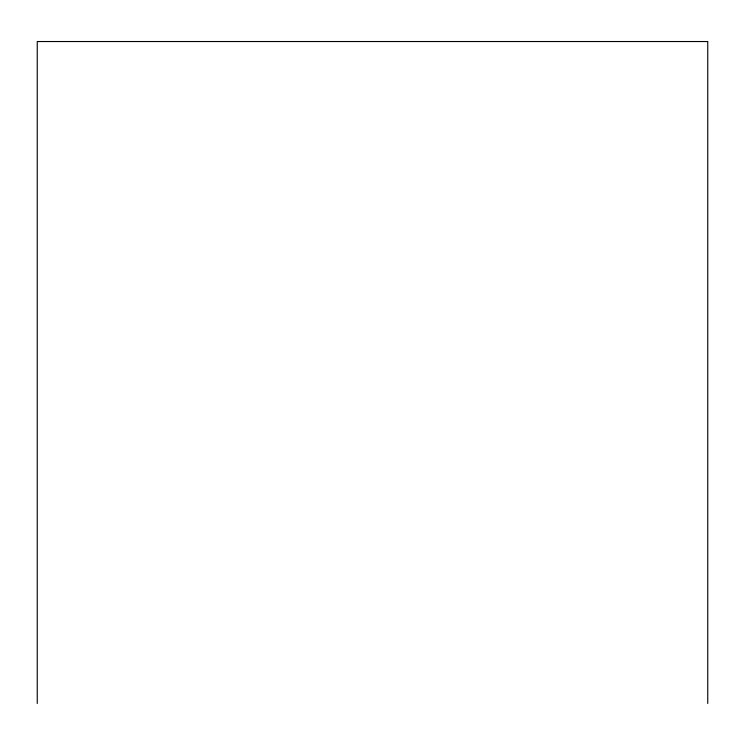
<?xml version="1.0" encoding="UTF-8"?>
<svg xmlns="http://www.w3.org/2000/svg" width="745" height="745" viewBox="0 0 745 745"><rect width="100%" height="100%" fill="white"/><g stroke="black" fill="none" stroke-linecap="round" stroke-linejoin="round"><path stroke-width="1.12" d="M707.75 703.466L707.75 41.534L37.25 41.534L37.25 703.466"/></g></svg>
